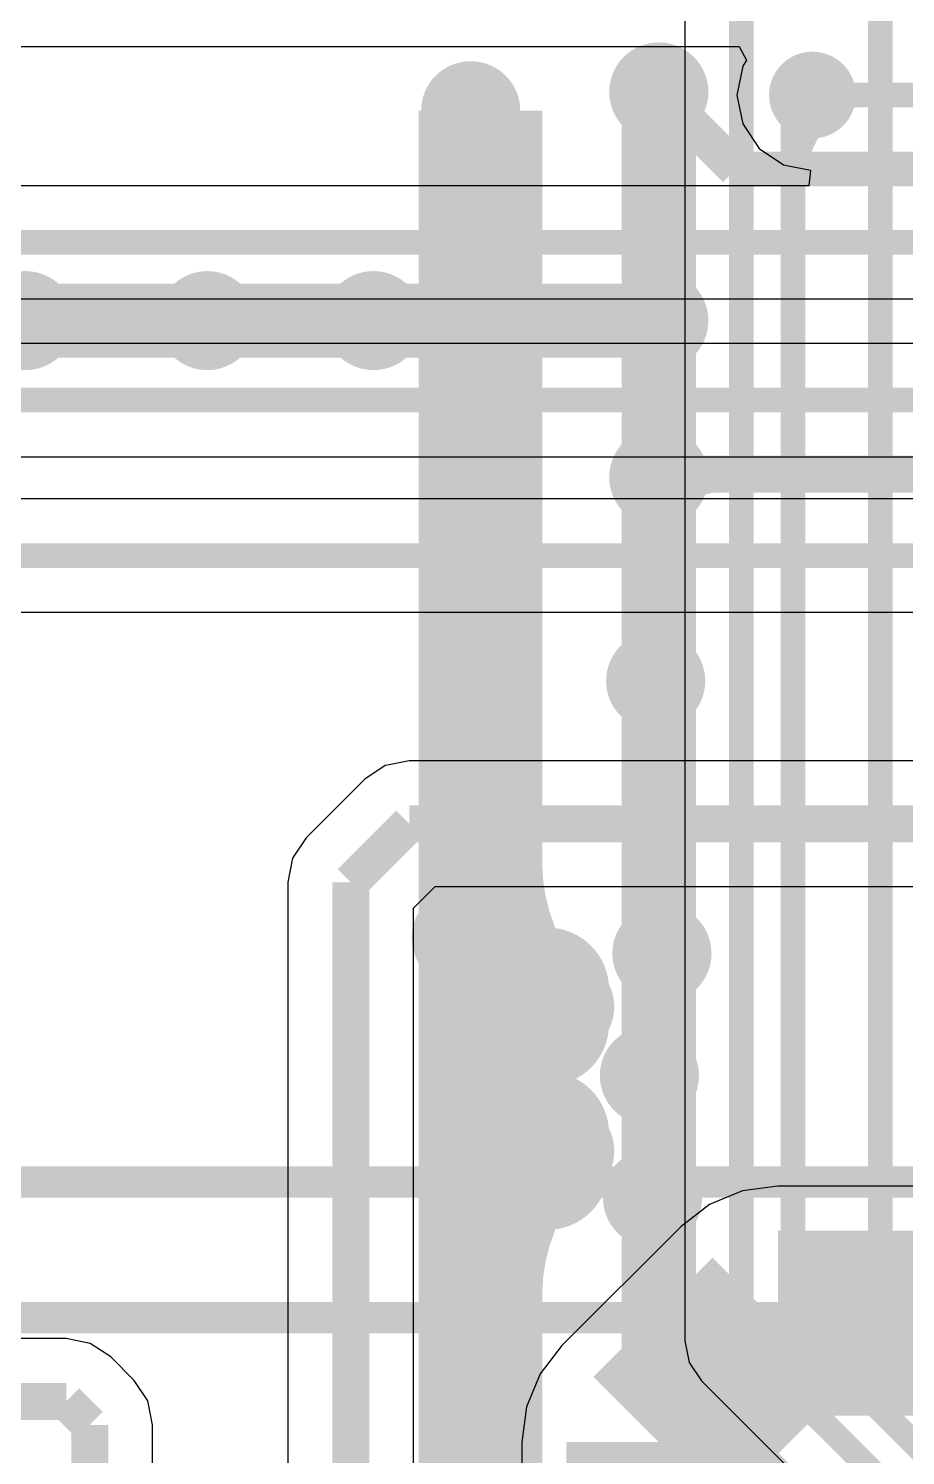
# Model space of a CAD drawing. Extents: x 81 to 196, y 150 to 213.
# Drawn here: x 91.3 to 98.4, y 179.56 to 191.13 of the extents above; entities that cross this region are included whole.
import ezdxf

# ---------------------------------------------------------------- set-up
doc = ezdxf.new("R2010")
doc.units = 0
doc.header["$MEASUREMENT"] = 0
for name, color, linetype in [('BOTTOMLAYER', 5, 'CONTINUOUS'), ('BOTTOMOVERLAY', 54, 'CONTINUOUS'), ('BOTTOMSOLDER', 6, 'CONTINUOUS'), ('MULTILAYER', 9, 'CONTINUOUS'), ('TOPLAYER', 1, 'CONTINUOUS')]:
    doc.layers.add(name, color=color, linetype=linetype)

msp = doc.modelspace()

# ---------------------------------------------------------------- linework, layer by layer
at = {"layer": 'BOTTOMLAYER'}
for p, q in [((89.783775, 190.986029), (97.054452, 190.986029)), ((97.054452, 190.986029), (97.114317, 190.874023)), ((97.082186, 190.825935), (97.03562, 190.591826)), ((97.114317, 190.874023), (97.082186, 190.825935)), ((97.03562, 190.591826), (97.082186, 190.357717)), ((97.082186, 190.357717), (97.214799, 190.159251)), ((97.214799, 190.159251), (97.413265, 190.026638)), ((97.413265, 190.026638), (97.631496, 189.983229)), ((97.631496, 189.983229), (97.619048, 189.856841)), ((97.619048, 189.856841), (88.69616, 189.856841)), ((88.69616, 188.939211), (99.18447, 188.939211)), ((99.74327, 188.57724), (88.745124, 188.57724)), ((88.833574, 187.659609), (99.74327, 187.659609)), ((99.702259, 187.316841), (88.833574, 187.316841)), ((88.833574, 186.399211), (99.781284, 186.399211)), ((94.186083, 185.155017), (94.020693, 185.044507)), ((94.21845, 185.161456), (94.186083, 185.155017)), ((94.381175, 185.193823), (94.21845, 185.161456)), ((103.951159, 185.193823), (94.381175, 185.193823)), ((94.020693, 185.044507), (93.546295, 184.570106)), ((93.546295, 184.570106), (93.435785, 184.404716)), ((93.435785, 184.404716), (93.396979, 184.209626)), ((93.396979, 184.209626), (93.396979, 174.807626)), ((94.41657, 183.998464), (94.592341, 184.174232)), ((94.592341, 184.174232), (101.678217, 184.174232)), ((94.41657, 174.807626), (94.41657, 183.998464)), ((97.080817, 181.70671), (96.81323, 181.595872)), ((97.367974, 181.744516), (97.080817, 181.70671)), ((99.245209, 181.744516), (97.367974, 181.744516)), ((96.81323, 181.595872), (96.583447, 181.419553)), ((96.583447, 181.419553), (95.618247, 180.454353)), ((91.602171, 180.509822), (88.630374, 180.509822)), ((91.602174, 180.509822), (91.602171, 180.509822)), ((91.602177, 180.509827), (91.602174, 180.509822)), ((91.602179, 180.509822), (91.602177, 180.509827)), ((91.797264, 180.471016), (91.602179, 180.509822)), ((91.962653, 180.360505), (91.797264, 180.471016)), ((95.618247, 180.454353), (95.441928, 180.224572)), ((92.153153, 180.170005), (91.962653, 180.360505)), ((92.153153, 180.170005), (92.153156, 180.170008)), ((92.153156, 180.170008), (92.153153, 180.170005)), ((92.263664, 180.004616), (92.153153, 180.170005)), ((95.409464, 180.146195), (95.331087, 179.956983)), ((95.441928, 180.224572), (95.409464, 180.146195)), ((92.30247, 179.809526), (92.263664, 180.004616)), ((95.331087, 179.956983), (95.293284, 179.669826)), ((92.30247, 177.949725), (92.30247, 179.809526)), ((95.293284, 179.669826), (95.293284, 178.414957))]:
    msp.add_line(p, q, dxfattribs=at)
for points, const_width in [([(96.402774, 190.467226, 1), (96.402774, 190.767226, 1)], 0.299999), ([(97.647374, 190.466828, 1), (97.647374, 190.716824, 1)], 0.249999), ([(97.753439, 190.647891, 1), (97.753439, 190.747891, 1)], 0.1), ([(97.753439, 190.647891, 1), (97.753439, 190.747891, 1)], 0.1), ([(97.753439, 190.647891, 1), (97.753439, 190.747891, 1)], 0.1), ([(97.753439, 190.647891, 1), (97.753439, 190.747891, 1)], 0.1), ([(97.753439, 190.647891, 1), (97.753439, 190.747891, 1)], 0.1), ([(97.753439, 190.647891, 1), (97.753439, 190.747891, 1)], 0.1), ([(97.753439, 190.647891, 1), (97.753439, 190.747891, 1)], 0.1), ([(97.753439, 190.647891, 1), (97.753439, 190.747891, 1)], 0.1), ([(97.753439, 190.647891, 1), (97.753439, 190.747891, 1)], 0.1), ([(97.753439, 190.647891, 1), (97.753439, 190.747891, 1)], 0.1), ([(96.552774, 190.542227, 1), (96.552774, 190.692225, 1)], 0.15), ([(96.552774, 190.542227, 1), (96.552774, 190.692225, 1)], 0.15), ([(96.552774, 190.542227, 1), (96.552774, 190.692225, 1)], 0.15), ([(96.552774, 190.542227, 1), (96.552774, 190.692225, 1)], 0.15), ([(96.552774, 190.542227, 1), (96.552774, 190.692225, 1)], 0.15), ([(96.552774, 190.542227, 1), (96.552774, 190.692225, 1)], 0.15), ([(96.552774, 190.542227, 1), (96.552774, 190.692225, 1)], 0.15), ([(96.552774, 190.542227, 1), (96.552774, 190.692225, 1)], 0.15), ([(96.552774, 190.542227, 1), (96.552774, 190.692225, 1)], 0.15), ([(96.552774, 190.542227, 1), (96.552774, 190.692225, 1)], 0.15), ([(98.009504, 190.541826, 1), (98.009504, 190.641826, 1)], 0.1), ([(98.009504, 190.541826, 1), (98.009504, 190.641826, 1)], 0.1), ([(98.009504, 190.541826, 1), (98.009504, 190.641826, 1)], 0.1), ([(98.009504, 190.541826, 1), (98.009504, 190.641826, 1)], 0.1), ([(98.009504, 190.541826, 1), (98.009504, 190.641826, 1)], 0.1), ([(98.009504, 190.541826, 1), (98.009504, 190.641826, 1)], 0.1), ([(98.009504, 190.541826, 1), (98.009504, 190.641826, 1)], 0.1), ([(98.009504, 190.541826, 1), (98.009504, 190.641826, 1)], 0.1), ([(98.009504, 190.541826, 1), (98.009504, 190.641826, 1)], 0.1), ([(98.009504, 190.541826, 1), (98.009504, 190.641826, 1)], 0.1), ([(98.009504, 190.541826, 1), (98.009504, 190.641826, 1)], 0.1), ([(98.009504, 190.541826, 1), (98.009504, 190.641826, 1)], 0.1), ([(98.009504, 190.541826, 1), (98.009504, 190.641826, 1)], 0.1), ([(98.009504, 190.541826, 1), (98.009504, 190.641826, 1)], 0.1), ([(98.009504, 190.541826, 1), (98.009504, 190.641826, 1)], 0.1), ([(98.009504, 190.541826, 1), (98.009504, 190.641826, 1)], 0.1), ([(98.009504, 190.541826, 1), (98.009504, 190.641826, 1)], 0.1), ([(98.009504, 190.541826, 1), (98.009504, 190.641826, 1)], 0.1), ([(98.009504, 190.541826, 1), (98.009504, 190.641826, 1)], 0.1), ([(98.009504, 190.541826, 1), (98.009504, 190.641826, 1)], 0.1), ([(96.402774, 190.392228, 1), (96.402774, 190.542225, 1)], 0.15), ([(96.402774, 190.392228, 1), (96.402774, 190.542225, 1)], 0.15), ([(96.402774, 190.392228, 1), (96.402774, 190.542225, 1)], 0.15), ([(96.402774, 190.392228, 1), (96.402774, 190.542225, 1)], 0.15), ([(96.402774, 190.392228, 1), (96.402774, 190.542225, 1)], 0.15), ([(96.402774, 190.392228, 1), (96.402774, 190.542225, 1)], 0.15), ([(96.402774, 190.392228, 1), (96.402774, 190.542225, 1)], 0.15), ([(96.402774, 190.392228, 1), (96.402774, 190.542225, 1)], 0.15), ([(96.402774, 190.392228, 1), (96.402774, 190.542225, 1)], 0.15), ([(96.402774, 190.392228, 1), (96.402774, 190.542225, 1)], 0.15), ([(97.753439, 190.435761, 1), (97.753439, 190.535761, 1)], 0.1), ([(97.753439, 190.435761, 1), (97.753439, 190.535761, 1)], 0.1), ([(97.753439, 190.435761, 1), (97.753439, 190.535761, 1)], 0.1), ([(97.753439, 190.435761, 1), (97.753439, 190.535761, 1)], 0.1), ([(97.753439, 190.435761, 1), (97.753439, 190.535761, 1)], 0.1), ([(97.753439, 190.435761, 1), (97.753439, 190.535761, 1)], 0.1), ([(97.753439, 190.435761, 1), (97.753439, 190.535761, 1)], 0.1), ([(97.753439, 190.435761, 1), (97.753439, 190.535761, 1)], 0.1), ([(97.753439, 190.435761, 1), (97.753439, 190.535761, 1)], 0.1), ([(97.753439, 190.435761, 1), (97.753439, 190.535761, 1)], 0.1), ([(96.658839, 190.286162, 1), (96.658839, 190.43616, 1)], 0.15), ([(96.658839, 190.286162, 1), (96.658839, 190.43616, 1)], 0.15), ([(96.658839, 190.286162, 1), (96.658839, 190.43616, 1)], 0.15), ([(96.658839, 190.286162, 1), (96.658839, 190.43616, 1)], 0.15), ([(96.658839, 190.286162, 1), (96.658839, 190.43616, 1)], 0.15), ([(96.658839, 190.286162, 1), (96.658839, 190.43616, 1)], 0.15), ([(96.658839, 190.286162, 1), (96.658839, 190.43616, 1)], 0.15), ([(96.658839, 190.286162, 1), (96.658839, 190.43616, 1)], 0.15), ([(96.658839, 190.286162, 1), (96.658839, 190.43616, 1)], 0.15), ([(96.658839, 190.286162, 1), (96.658839, 190.43616, 1)], 0.15), ([(96.658839, 190.286162, 1), (96.658839, 190.43616, 1)], 0.15), ([(96.658839, 190.286162, 1), (96.658839, 190.43616, 1)], 0.15), ([(96.658839, 190.286162, 1), (96.658839, 190.43616, 1)], 0.15), ([(96.658839, 190.286162, 1), (96.658839, 190.43616, 1)], 0.15), ([(96.658839, 190.286162, 1), (96.658839, 190.43616, 1)], 0.15), ([(96.658839, 190.286162, 1), (96.658839, 190.43616, 1)], 0.15), ([(96.658839, 190.286162, 1), (96.658839, 190.43616, 1)], 0.15), ([(96.658839, 190.286162, 1), (96.658839, 190.43616, 1)], 0.15), ([(96.658839, 190.286162, 1), (96.658839, 190.43616, 1)], 0.15), ([(96.658839, 190.286162, 1), (96.658839, 190.43616, 1)], 0.15), ([(91.271974, 188.613026, 1), (91.271974, 188.913026, 1)], 0.299999), ([(92.745174, 188.613026, 1), (92.745174, 188.913026, 1)], 0.299999), ([(94.091374, 188.613026, 1), (94.091374, 188.913026, 1)], 0.299999), ([(95.056574, 188.638426, 1), (95.056574, 188.938426, 1)], 0.299999), ([(96.402774, 188.613026, 1), (96.402774, 188.913026, 1)], 0.299999), ([(95.056574, 187.343026, 1), (95.056574, 187.643026, 1)], 0.299999), ([(96.402774, 187.343026, 1), (96.402774, 187.643026, 1)], 0.299999), ([(96.508839, 187.524093, 1), (96.508839, 187.67409, 1)], 0.15), ([(96.508839, 187.524093, 1), (96.508839, 187.67409, 1)], 0.15), ([(96.508839, 187.524093, 1), (96.508839, 187.67409, 1)], 0.15), ([(96.508839, 187.524093, 1), (96.508839, 187.67409, 1)], 0.15), ([(96.508839, 187.524093, 1), (96.508839, 187.67409, 1)], 0.15), ([(96.508839, 187.524093, 1), (96.508839, 187.67409, 1)], 0.15), ([(96.508839, 187.524093, 1), (96.508839, 187.67409, 1)], 0.15), ([(96.559639, 187.524093, 1), (96.559639, 187.67409, 1)], 0.15), ([(96.703584, 187.443427, 1), (96.703584, 187.593425, 1)], 0.15), ([(96.703584, 187.443427, 1), (96.703584, 187.593425, 1)], 0.15), ([(96.703584, 187.443427, 1), (96.703584, 187.593425, 1)], 0.15), ([(96.703584, 187.443427, 1), (96.703584, 187.593425, 1)], 0.15), ([(96.703584, 187.443427, 1), (96.703584, 187.593425, 1)], 0.15), ([(96.703584, 187.443427, 1), (96.703584, 187.593425, 1)], 0.15), ([(96.703584, 187.443427, 1), (96.703584, 187.593425, 1)], 0.15), ([(96.754384, 187.443427, 1), (96.754384, 187.593425, 1)], 0.15), ([(96.826228, 187.443427, 1), (96.826228, 187.593425, 1)], 0.15), ([(96.826228, 187.443427, 1), (96.826228, 187.593425, 1)], 0.15), ([(96.826228, 187.443427, 1), (96.826228, 187.593425, 1)], 0.15), ([(96.826228, 187.443427, 1), (96.826228, 187.593425, 1)], 0.15), ([(96.826228, 187.443427, 1), (96.826228, 187.593425, 1)], 0.15), ([(96.826228, 187.443427, 1), (96.826228, 187.593425, 1)], 0.15), ([(96.826228, 187.443427, 1), (96.826228, 187.593425, 1)], 0.15), ([(96.877028, 187.443427, 1), (96.877028, 187.593425, 1)], 0.15), ([(96.508839, 187.311962, 1), (96.508839, 187.461959, 1)], 0.15), ([(96.508839, 187.311962, 1), (96.508839, 187.461959, 1)], 0.15), ([(96.508839, 187.311962, 1), (96.508839, 187.461959, 1)], 0.15), ([(96.508839, 187.311962, 1), (96.508839, 187.461959, 1)], 0.15), ([(96.508839, 187.311962, 1), (96.508839, 187.461959, 1)], 0.15), ([(96.508839, 187.311962, 1), (96.508839, 187.461959, 1)], 0.15), ([(96.508839, 187.311962, 1), (96.508839, 187.461959, 1)], 0.15), ([(96.559639, 187.311962, 1), (96.559639, 187.461959, 1)], 0.15)]:
    msp.add_lwpolyline(points, format="xyb", close=True, dxfattribs=dict(at, const_width=const_width))
for points, const_width in [([(98.009504, 190.591826, -0.198912), (97.753439, 190.697891)], 0.2), ([(98.009504, 190.591826, -0.198912), (97.753439, 190.697891)], 0.2), ([(98.009504, 190.591826, -0.198912), (97.753439, 190.697891)], 0.2), ([(98.009504, 190.591826, -0.198912), (97.753439, 190.697891)], 0.2), ([(98.009504, 190.591826, -0.198912), (97.753439, 190.697891)], 0.2), ([(98.009504, 190.591826, -0.198912), (97.753439, 190.697891)], 0.2), ([(98.009504, 190.591826, -0.198912), (97.753439, 190.697891)], 0.2), ([(98.009504, 190.591826, -0.198912), (97.753439, 190.697891)], 0.2), ([(98.009504, 190.591826, -0.198912), (97.753439, 190.697891)], 0.2), ([(98.009504, 190.591826, -0.198912), (97.753439, 190.697891)], 0.2), ([(96.658839, 190.361161, -0.198912), (96.552774, 190.617226)], 0.299999), ([(96.658839, 190.361161, -0.198912), (96.552774, 190.617226)], 0.299999), ([(96.658839, 190.361161, -0.198912), (96.552774, 190.617226)], 0.299999), ([(96.658839, 190.361161, -0.198912), (96.552774, 190.617226)], 0.299999), ([(96.658839, 190.361161, -0.198912), (96.552774, 190.617226)], 0.299999), ([(96.658839, 190.361161, -0.198912), (96.552774, 190.617226)], 0.299999), ([(96.658839, 190.361161, -0.198912), (96.552774, 190.617226)], 0.299999), ([(96.658839, 190.361161, -0.198912), (96.552774, 190.617226)], 0.299999), ([(96.658839, 190.361161, -0.198912), (96.552774, 190.617226)], 0.299999), ([(96.658839, 190.361161, -0.198912), (96.552774, 190.617226)], 0.299999), ([(97.753439, 190.485761, -0.198912), (98.009504, 190.591826)], 0.2), ([(97.753439, 190.485761, -0.198912), (98.009504, 190.591826)], 0.2), ([(97.753439, 190.485761, -0.198912), (98.009504, 190.591826)], 0.2), ([(97.753439, 190.485761, -0.198912), (98.009504, 190.591826)], 0.2), ([(97.753439, 190.485761, -0.198912), (98.009504, 190.591826)], 0.2), ([(97.753439, 190.485761, -0.198912), (98.009504, 190.591826)], 0.2), ([(97.753439, 190.485761, -0.198912), (98.009504, 190.591826)], 0.2), ([(97.753439, 190.485761, -0.198912), (98.009504, 190.591826)], 0.2), ([(97.753439, 190.485761, -0.198912), (98.009504, 190.591826)], 0.2), ([(97.753439, 190.485761, -0.198912), (98.009504, 190.591826)], 0.2), ([(96.402774, 190.467226, -0.198912), (96.658839, 190.361161)], 0.299999), ([(96.402774, 190.467226, -0.198912), (96.658839, 190.361161)], 0.299999), ([(96.402774, 190.467226, -0.198912), (96.658839, 190.361161)], 0.299999), ([(96.402774, 190.467226, -0.198912), (96.658839, 190.361161)], 0.299999), ([(96.402774, 190.467226, -0.198912), (96.658839, 190.361161)], 0.299999), ([(96.402774, 190.467226, -0.198912), (96.658839, 190.361161)], 0.299999), ([(96.402774, 190.467226, -0.198912), (96.658839, 190.361161)], 0.299999), ([(96.402774, 190.467226, -0.198912), (96.658839, 190.361161)], 0.299999), ([(96.402774, 190.467226, -0.198912), (96.658839, 190.361161)], 0.299999), ([(96.402774, 190.467226, -0.198912), (96.658839, 190.361161)], 0.299999), ([(96.703584, 187.518426, -0.198912), (96.508839, 187.599091)], 0.299999), ([(96.703584, 187.518426, -0.198912), (96.508839, 187.599091)], 0.299999), ([(96.703584, 187.518426, -0.198912), (96.508839, 187.599091)], 0.299999), ([(96.703584, 187.518426, -0.198912), (96.508839, 187.599091)], 0.299999), ([(96.703584, 187.518426, -0.198912), (96.508839, 187.599091)], 0.299999), ([(96.703584, 187.518426, -0.198912), (96.508839, 187.599091)], 0.299999), ([(96.703584, 187.518426, -0.198912), (96.508839, 187.599091)], 0.299999), ([(96.508839, 187.386961, -0.198912), (96.826228, 187.518426)], 0.299999), ([(96.508839, 187.386961, -0.198912), (96.826228, 187.518426)], 0.299999), ([(96.508839, 187.386961, -0.198912), (96.826228, 187.518426)], 0.299999), ([(96.508839, 187.386961, -0.198912), (96.826228, 187.518426)], 0.299999), ([(96.508839, 187.386961, -0.198912), (96.826228, 187.518426)], 0.299999), ([(96.508839, 187.386961, -0.198912), (96.826228, 187.518426)], 0.299999), ([(96.508839, 187.386961, -0.198912), (96.826228, 187.518426)], 0.299999), ([(96.754384, 187.518426, -0.198912), (96.559639, 187.599091)], 0.299999), ([(96.559639, 187.386961, -0.198912), (96.877028, 187.518426)], 0.299999)]:
    msp.add_lwpolyline(points, format="xyb", dxfattribs=dict(at, const_width=const_width))
for points, const_width in [([(97.028173, 189.991827), (96.402774, 190.617226)], 0.299999), ([(105.72498, 190.591826), (97.647374, 190.591826)], 0.2), ([(100.639177, 189.991827), (97.028173, 189.991827)], 0.279999), ([(99.577774, 189.398026), (86.801168, 189.398026)], 0.2), ([(96.402774, 188.763026), (89.493974, 188.763026)], 0.599999), ([(100.136574, 188.118425), (88.671573, 188.118425)], 0.2), ([(101.162975, 187.518426), (96.453574, 187.518426)], 0.299999), ([(100.136574, 186.858026), (86.801168, 186.858026)], 0.2), ([(93.906774, 184.209626), (94.381175, 184.684027)], 0.299999), ([(108.020975, 184.684027), (94.381175, 184.684027)], 0.299999), ([(93.906774, 174.132626), (93.906774, 184.209626)], 0.299999), ([(96.402774, 179.669826), (97.367974, 180.635026)], 1.5), ([(100.467772, 180.635026), (97.367974, 180.635026)], 1.5), ([(96.402774, 178.222026), (96.402774, 179.669826)], 1.5), ([(91.602174, 180.000026), (86.090374, 180.000026)], 0.299999), ([(91.792674, 179.809526), (91.602174, 180.000026)], 0.299999), ([(91.792674, 177.015526), (91.792674, 179.809526)], 0.299999)]:
    msp.add_lwpolyline(points, dxfattribs=dict(at, const_width=const_width))
at = {"layer": 'BOTTOMOVERLAY'}
for points, const_width in [([(103.921174, 181.778026), (88.681174, 181.778026)], 0.254), ([(105.301181, 180.678003), (87.301167, 180.678028)], 0.254), ([(106.765974, 180.635026), (85.785574, 180.635026)], 0.15)]:
    msp.add_lwpolyline(points, dxfattribs=dict(at, const_width=const_width))
at = {"layer": 'BOTTOMSOLDER'}
for points, const_width in [([(96.402774, 190.416426, 1), (96.402774, 190.818026, 1)], 0.401599), ([(97.647374, 190.416028, 1), (97.647374, 190.767624, 1)], 0.351599), ([(94.878774, 190.264026, 1), (94.878774, 190.665626, 1)], 0.401599), ([(91.271974, 188.562226, 1), (91.271974, 188.963826, 1)], 0.401599), ([(92.745174, 188.562226, 1), (92.745174, 188.963826, 1)], 0.401599), ([(94.091374, 188.562226, 1), (94.091374, 188.963826, 1)], 0.401599), ([(95.056574, 188.587626, 1), (95.056574, 188.989226, 1)], 0.401599), ([(96.402774, 188.562226, 1), (96.402774, 188.963826, 1)], 0.401599), ([(95.056574, 187.292226, 1), (95.056574, 187.693826, 1)], 0.401599), ([(96.402774, 187.292226, 1), (96.402774, 187.693826, 1)], 0.401599), ([(96.377374, 185.641226, 1), (96.377374, 186.042826, 1)], 0.401599), ([(94.952774, 185.412626, 1), (94.952774, 185.814226, 1)], 0.401599), ([(94.802574, 183.558426, 1), (94.802574, 183.960026, 1)], 0.401599), ([(96.428174, 183.431426, 1), (96.428174, 183.833026, 1)], 0.401599), ([(95.640774, 182.999626, 1), (95.640774, 183.401226, 1)], 0.401599), ([(96.326574, 182.440826, 1), (96.326574, 182.842426, 1)], 0.401599), ([(94.954974, 182.288426, 1), (94.954974, 182.690026, 1)], 0.401599), ([(95.640774, 181.831226, 1), (95.640774, 182.232826, 1)], 0.401599), ([(96.351974, 181.450226, 1), (96.351974, 181.851826, 1)], 0.401599), ([(95.031174, 181.247026, 1), (95.031174, 181.648626, 1)], 0.401599), ([(94.954974, 180.383426, 1), (94.954974, 180.785026, 1)], 0.401599), ([(94.929574, 179.570626, 1), (94.929574, 179.972226, 1)], 0.401599)]:
    msp.add_lwpolyline(points, format="xyb", close=True, dxfattribs=dict(at, const_width=const_width))
at = {"layer": 'MULTILAYER'}
for points, const_width in [([(96.402774, 190.467226, 1), (96.402774, 190.767226, 1)], 0.299999), ([(97.647374, 190.466828, 1), (97.647374, 190.716824, 1)], 0.249999), ([(91.271974, 188.613026, 1), (91.271974, 188.913026, 1)], 0.299999), ([(95.056574, 188.638426, 1), (95.056574, 188.938426, 1)], 0.299999), ([(96.402774, 188.613026, 1), (96.402774, 188.913026, 1)], 0.299999), ([(95.056574, 187.343026, 1), (95.056574, 187.643026, 1)], 0.299999), ([(96.402774, 187.343026, 1), (96.402774, 187.643026, 1)], 0.299999)]:
    msp.add_lwpolyline(points, format="xyb", close=True, dxfattribs=dict(at, const_width=const_width))
at = {"layer": 'TOPLAYER'}
for p, q in [((96.613665, 192.483207), (96.613665, 180.491836)), ((96.613665, 180.491836), (96.64859, 180.316253)), ((96.64859, 180.316253), (96.748049, 180.167404)), ((96.748049, 180.167404), (102.599259, 174.316194))]:
    msp.add_line(p, q, dxfattribs=at)
for points, const_width in [([(98.197373, 180.593027), (98.197373, 193.013627)], 0.2), ([(97.072481, 180.491836), (97.072481, 192.836333)], 0.2), ([(94.958774, 160.903026), (94.958774, 190.464826)], 1.000001), ([(96.402774, 188.763026), (96.402774, 190.617226)], 0.599999), ([(97.488573, 190.433025), (97.647374, 190.591826)], 0.2), ([(97.488573, 180.641427), (97.488573, 190.433025)], 0.2), ([(91.271974, 188.763026), (89.493974, 188.763026)], 0.599999), ([(96.402774, 187.493026), (96.402774, 188.763026)], 0.599999), ([(96.402774, 180.127026), (96.402774, 187.493026)], 0.599999), ([(103.038575, 175.091425), (97.488573, 180.641427)], 0.2), ([(103.286174, 175.504226), (98.197373, 180.593027)], 0.2), ([(102.923691, 174.640626), (97.072481, 180.491836)], 0.2), ([(102.930574, 173.599226), (96.402774, 180.127026)], 0.599999)]:
    msp.add_lwpolyline(points, dxfattribs=dict(at, const_width=const_width))
for points, const_width in [([(96.402774, 190.467226, 1), (96.402774, 190.767226, 1)], 0.299999), ([(97.647374, 190.466828, 1), (97.647374, 190.716824, 1)], 0.249999), ([(94.878774, 190.314826, 1), (94.878774, 190.614826, 1)], 0.299999), ([(97.61202, 190.57718, 1), (97.61202, 190.67718, 1)], 0.1), ([(97.61202, 190.57718, 1), (97.61202, 190.67718, 1)], 0.1), ([(97.61202, 190.57718, 1), (97.61202, 190.67718, 1)], 0.1), ([(97.61202, 190.57718, 1), (97.61202, 190.67718, 1)], 0.1), ([(97.61202, 190.57718, 1), (97.61202, 190.67718, 1)], 0.1), ([(97.61202, 190.57718, 1), (97.61202, 190.67718, 1)], 0.1), ([(97.61202, 190.57718, 1), (97.61202, 190.67718, 1)], 0.1), ([(97.61202, 190.57718, 1), (97.61202, 190.67718, 1)], 0.1), ([(97.61202, 190.57718, 1), (97.61202, 190.67718, 1)], 0.1), ([(97.61202, 190.57718, 1), (97.61202, 190.67718, 1)], 0.1), ([(97.753439, 190.435761, 1), (97.753439, 190.535761, 1)], 0.1), ([(97.753439, 190.435761, 1), (97.753439, 190.535761, 1)], 0.1), ([(97.753439, 190.435761, 1), (97.753439, 190.535761, 1)], 0.1), ([(97.753439, 190.435761, 1), (97.753439, 190.535761, 1)], 0.1), ([(97.753439, 190.435761, 1), (97.753439, 190.535761, 1)], 0.1), ([(97.753439, 190.435761, 1), (97.753439, 190.535761, 1)], 0.1), ([(97.753439, 190.435761, 1), (97.753439, 190.535761, 1)], 0.1), ([(97.753439, 190.435761, 1), (97.753439, 190.535761, 1)], 0.1), ([(97.753439, 190.435761, 1), (97.753439, 190.535761, 1)], 0.1), ([(97.753439, 190.435761, 1), (97.753439, 190.535761, 1)], 0.1), ([(97.488573, 190.279157, 1), (97.488573, 190.379157, 1)], 0.1), ([(97.488573, 190.279157, 1), (97.488573, 190.379157, 1)], 0.1), ([(97.488573, 190.279157, 1), (97.488573, 190.379157, 1)], 0.1), ([(97.488573, 190.279157, 1), (97.488573, 190.379157, 1)], 0.1), ([(97.488573, 190.279157, 1), (97.488573, 190.379157, 1)], 0.1), ([(97.488573, 190.279157, 1), (97.488573, 190.379157, 1)], 0.1), ([(97.488573, 190.279157, 1), (97.488573, 190.379157, 1)], 0.1), ([(97.488573, 190.279157, 1), (97.488573, 190.379157, 1)], 0.1), ([(97.488573, 190.279157, 1), (97.488573, 190.379157, 1)], 0.1), ([(97.488573, 190.279157, 1), (97.488573, 190.379157, 1)], 0.1), ([(97.488573, 189.796316, 1), (97.488573, 189.896316, 1)], 0.1), ([(97.488573, 189.796316, 1), (97.488573, 189.896316, 1)], 0.1), ([(97.488573, 189.796316, 1), (97.488573, 189.896316, 1)], 0.1), ([(97.488573, 189.796316, 1), (97.488573, 189.896316, 1)], 0.1), ([(97.488573, 189.796316, 1), (97.488573, 189.896316, 1)], 0.1), ([(97.488573, 189.796316, 1), (97.488573, 189.896316, 1)], 0.1), ([(97.488573, 189.796316, 1), (97.488573, 189.896316, 1)], 0.1), ([(97.488573, 189.796316, 1), (97.488573, 189.896316, 1)], 0.1), ([(97.488573, 189.796316, 1), (97.488573, 189.896316, 1)], 0.1), ([(97.488573, 189.796316, 1), (97.488573, 189.896316, 1)], 0.1), ([(91.271974, 188.613026, 1), (91.271974, 188.913026, 1)], 0.299999), ([(95.056574, 188.638426, 1), (95.056574, 188.938426, 1)], 0.299999), ([(96.402774, 188.613026, 1), (96.402774, 188.913026, 1)], 0.299999), ([(95.056574, 187.343026, 1), (95.056574, 187.643026, 1)], 0.299999), ([(96.402774, 187.343026, 1), (96.402774, 187.643026, 1)], 0.299999), ([(96.377374, 185.692026, 1), (96.377374, 185.992026, 1)], 0.299999), ([(94.952774, 185.463426, 1), (94.952774, 185.763426, 1)], 0.299999), ([(94.958774, 184.114077, 1), (94.958774, 184.614076, 1)], 0.499999), ([(94.802574, 183.609226, 1), (94.802574, 183.909226, 1)], 0.299999), ([(95.499352, 183.091849, 1), (95.499352, 183.591848, 1)], 0.499999), ([(96.428174, 183.482226, 1), (96.428174, 183.782226, 1)], 0.299999), ([(94.958774, 182.945677, 1), (94.958774, 183.445676, 1)], 0.499999), ([(95.499352, 182.809004, 1), (95.499352, 183.309003, 1)], 0.499999), ([(95.640774, 183.050426, 1), (95.640774, 183.350426, 1)], 0.299999), ([(96.326574, 182.491626, 1), (96.326574, 182.791626, 1)], 0.299999), ([(94.954974, 182.339226, 1), (94.954974, 182.639226, 1)], 0.299999), ([(95.499352, 181.923449, 1), (95.499352, 182.423448, 1)], 0.499999), ([(94.958774, 181.786776, 1), (94.958774, 182.286775, 1)], 0.499999), ([(95.499352, 181.640604, 1), (95.499352, 182.140603, 1)], 0.499999), ([(95.640774, 181.882026, 1), (95.640774, 182.182026, 1)], 0.299999), ([(96.351974, 181.501026, 1), (96.351974, 181.801026, 1)], 0.299999), ([(95.031174, 181.297826, 1), (95.031174, 181.597826, 1)], 0.299999), ([(94.958774, 180.618376, 1), (94.958774, 181.118375, 1)], 0.499999), ([(94.954974, 180.434226, 1), (94.954974, 180.734226, 1)], 0.299999), ([(94.929574, 179.621426, 1), (94.929574, 179.921426, 1)], 0.299999)]:
    msp.add_lwpolyline(points, format="xyb", close=True, dxfattribs=dict(at, const_width=const_width))
for points, const_width in [([(97.488573, 190.329157, -0.198912), (97.61202, 190.62718)], 0.2), ([(97.488573, 190.329157, -0.198912), (97.61202, 190.62718)], 0.2), ([(97.488573, 190.329157, -0.198912), (97.61202, 190.62718)], 0.2), ([(97.488573, 190.329157, -0.198912), (97.61202, 190.62718)], 0.2), ([(97.488573, 190.329157, -0.198912), (97.61202, 190.62718)], 0.2), ([(97.488573, 190.329157, -0.198912), (97.61202, 190.62718)], 0.2), ([(97.488573, 190.329157, -0.198912), (97.61202, 190.62718)], 0.2), ([(97.488573, 190.329157, -0.198912), (97.61202, 190.62718)], 0.2), ([(97.488573, 190.329157, -0.198912), (97.61202, 190.62718)], 0.2), ([(97.488573, 190.329157, -0.198912), (97.61202, 190.62718)], 0.2), ([(97.488573, 189.846316, -0.198912), (97.753439, 190.485761)], 0.2), ([(97.488573, 189.846316, -0.198912), (97.753439, 190.485761)], 0.2), ([(97.488573, 189.846316, -0.198912), (97.753439, 190.485761)], 0.2), ([(97.488573, 189.846316, -0.198912), (97.753439, 190.485761)], 0.2), ([(97.488573, 189.846316, -0.198912), (97.753439, 190.485761)], 0.2), ([(97.488573, 189.846316, -0.198912), (97.753439, 190.485761)], 0.2), ([(97.488573, 189.846316, -0.198912), (97.753439, 190.485761)], 0.2), ([(97.488573, 189.846316, -0.198912), (97.753439, 190.485761)], 0.2), ([(97.488573, 189.846316, -0.198912), (97.753439, 190.485761)], 0.2), ([(97.488573, 189.846316, -0.198912), (97.753439, 190.485761)], 0.2), ([(95.499352, 183.059004, -0.198912), (94.958774, 184.364076)], 1.000001), ([(94.958774, 182.036776, -0.198912), (95.499352, 183.341848)], 1.000001), ([(95.499352, 181.890604, -0.198912), (94.958774, 183.195676)], 1.000001), ([(94.958774, 180.868376, -0.198912), (95.499352, 182.173448)], 1.000001)]:
    msp.add_lwpolyline(points, format="xyb", dxfattribs=dict(at, const_width=const_width))

doc.saveas('drawing.dxf')
